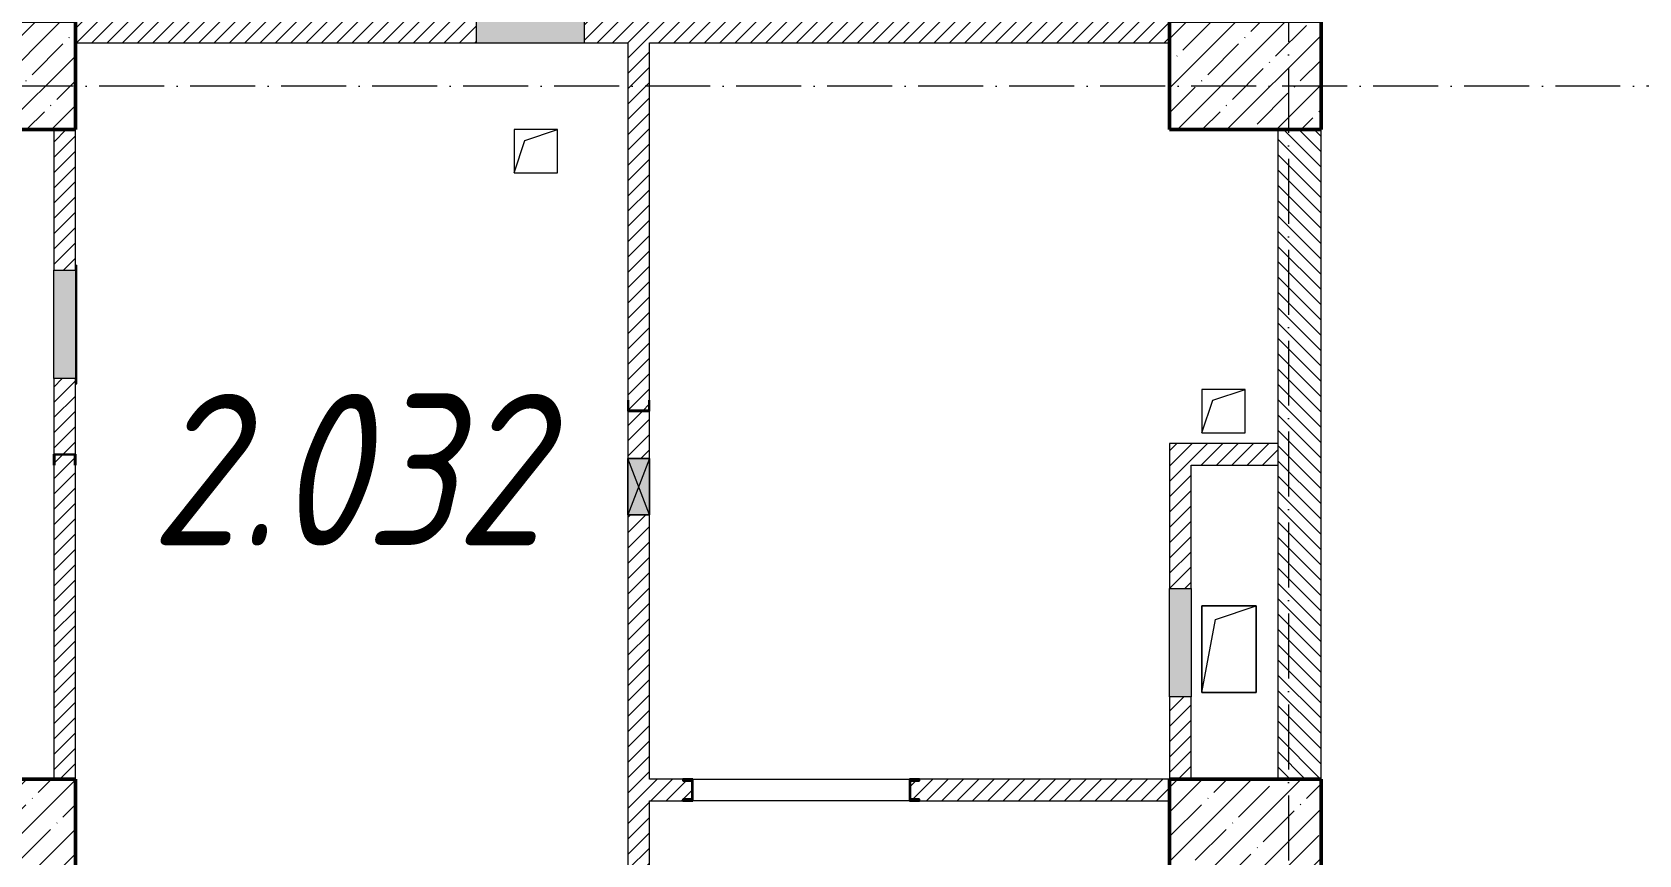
# Model space of a CAD drawing. Header units: millimetres. Extents: x -12989 to 629078, y -109036 to 555275.
# Drawn here: x 126560 to 133976, y 123245 to 127045 of the extents above; entities that cross this region are included whole.
import ezdxf

# ---------------------------------------------------------------- set-up
doc = ezdxf.new("R2010")
doc.units = ezdxf.units.MM
doc.linetypes.add('50_200_ШТРИХ_1Т_ш5_п1_п1_', pattern=[700, 500, -100, 0, -100])
for name, color, linetype, lineweight in [('A-DETL-GENF-OTLN', 7, 'Continuous', 9), ('A-FLOR-____-OTLN', 7, 'Continuous', 9), ('A-GENM-____-MCUT', 7, 'Continuous', 25), ('A-GENM-____-OTLN', 7, 'Continuous', 9), ('A-GENM-____-OTLN-1', 7, 'Continuous', 25), ('A-GLAZ-____-OTLN', 7, 'Continuous', 9), ('A-WALL-____-MCUT', 7, 'Continuous', 13), ('A-WALL-____-PATT-1', 7, 'Continuous', 9), ('A-WALL-FNSH-MCUT-1', 7, 'Continuous', 9), ('I-WALL-____-OTLN', 7, 'Continuous', 9), ('S-COLS-____-MCUT', 7, 'Continuous', 50), ('S-COLS-____-OTLN', 7, 'Continuous', 9), ('S-GRID-____-OTLN-1', 7, '50_200_ШТРИХ_1Т_ш5_п1_п1_', 9), ('Марки помещений', 7, 'Continuous', 9)]:
    doc.layers.add(name, color=color, linetype=linetype, lineweight=lineweight)
doc.layers.add('A-GLAZ-____-OTLN-1', color=7, linetype='Continuous', lineweight=9, true_color=0xc0c0c0)
doc.styles.add('ISOCPEUR_I_2', font='isocpeui.ttf', dxfattribs={"width": 0.85, "height": 2.3})
pattern_1 = [(45, (43259.71, 63713.66), (-35.35534, 35.35534), [])]

# ---------------------------------------------------------------- blocks, each defined once
blk = doc.blocks.new('BSC_Колонна _Прямоугольная - 500х700-V107-АР1_План отверстий 2 этажа в осях 1-64_Ю-ЯЯ')
at = {"layer": 'S-COLS-____-OTLN'}
h = blk.add_hatch(dxfattribs=at)
h.set_pattern_fill('FP_120', color=256, style=0, pattern_type=2)
h.set_pattern_definition([(315, (-63131.04, 83150), (114.04925, 114.04925), []), (315, (-63131.04, 83035.95), (114.04925, 114.04925), [201.613, -40.323, 3.353, -36.97])])
h.paths.add_polyline_path([(-250, 350), (-250, -350), (250, -350), (250, 350)], flags=0)
at = {"layer": 'S-COLS-____-MCUT'}
for p, q in [((250, 350), (-250, 350)), ((-250, 350), (-250, -350)), ((250, -350), (250, 350)), ((-250, -350), (250, -350))]:
    blk.add_line(p, q, dxfattribs=at)
blk = doc.blocks.new('BSC_Колонна _Прямоугольная - 500х700-V125-АР1_План отверстий 2 этажа в осях 1-64_Ю-ЯЯ')
at = {"layer": 'S-COLS-____-OTLN'}
h = blk.add_hatch(dxfattribs=at)
h.set_pattern_fill('FP_138', color=256, style=0, pattern_type=2)
h.set_pattern_definition([(315, (-63131.04, 88900), (114.04925, 114.04925), []), (315, (-63131.04, 88785.95), (114.04925, 114.04925), [201.613, -40.323, 3.353, -36.97])])
h.paths.add_polyline_path([(-250, 350), (-250, -350), (250, -350), (250, 350)], flags=0)
at = {"layer": 'S-COLS-____-MCUT'}
for p, q in [((250, 350), (-250, 350)), ((-250, 350), (-250, -350)), ((250, -350), (250, 350)), ((-250, -350), (250, -350))]:
    blk.add_line(p, q, dxfattribs=at)
blk = doc.blocks.new('BSC_Колонна _Прямоугольная - 500х700-V127-АР1_План отверстий 2 этажа в осях 1-64_Ю-ЯЯ')
at = {"layer": 'S-COLS-____-OTLN'}
h = blk.add_hatch(dxfattribs=at)
h.set_pattern_fill('FP_140', color=256, style=0, pattern_type=2)
h.set_pattern_definition([(315, (-59631.04, 83150), (114.04925, 114.04925), []), (315, (-59631.04, 83035.95), (114.04925, 114.04925), [201.613, -40.323, 3.353, -36.97])])
h.paths.add_polyline_path([(-250, 350), (-250, -350), (250, -350), (250, 350)], flags=0)
at = {"layer": 'S-COLS-____-MCUT'}
for p, q in [((250, 350), (-250, 350)), ((-250, 350), (-250, -350)), ((250, -350), (250, 350)), ((-250, -350), (250, -350))]:
    blk.add_line(p, q, dxfattribs=at)
blk = doc.blocks.new('BSC_Колонна _Прямоугольная - 500х700-V128-АР1_План отверстий 2 этажа в осях 1-64_Ю-ЯЯ')
at = {"layer": 'S-COLS-____-OTLN'}
h = blk.add_hatch(dxfattribs=at)
h.set_pattern_fill('FP_141', color=256, style=0, pattern_type=2)
h.set_pattern_definition([(315, (-59631.04, 88900), (114.04925, 114.04925), []), (315, (-59631.04, 88785.95), (114.04925, 114.04925), [201.613, -40.323, 3.353, -36.97])])
h.paths.add_polyline_path([(-250, 350), (-250, -350), (250, -350), (250, 350)], flags=0)
at = {"layer": 'S-COLS-____-MCUT'}
for p, q in [((250, 350), (-250, 350)), ((-250, 350), (-250, -350)), ((250, -350), (250, 350)), ((-250, -350), (250, -350))]:
    blk.add_line(p, q, dxfattribs=at)
blk = doc.blocks.new('154_Стойка_СКБ_Швеллер - СМ-2180_100-28278414-АР1_План отверстий 2 этажа в осях 1-64_Ю-ЯЯ')
at = {"layer": 'A-GENM-____-MCUT'}
for p, q in [((171, 50), (125, 50)), ((125, 50), (125, -50)), ((129.5, 42.4), (171, 42.4)), ((129.5, -42.4), (129.5, 42.4)), ((171, 42.4), (171, 50)), ((125, -50), (171, -50)), ((171, -42.4), (129.5, -42.4)), ((171, -50), (171, -42.4))]:
    blk.add_line(p, q, dxfattribs=at)
blk = doc.blocks.new('154_Фахверк_СКБ_Швеллер - Тип_100_3960-28333271-АР1_План отверстий 2 этажа в осях 1-64_Ю-ЯЯ')
at = {"layer": 'A-GENM-____-MCUT'}
for p, q in [((125, 50), (175, 50)), ((125, -50), (125, 50)), ((128, 47), (128, -47)), ((175, 47), (128, 47)), ((175, 50), (175, 47)), ((175, -50), (125, -50)), ((128, -47), (175, -47)), ((175, -47), (175, -50))]:
    blk.add_line(p, q, dxfattribs=at)
blk = doc.blocks.new('154_Фахверк_СКБ_Швеллер - Тип_100_3960-28331862-АР1_План отверстий 2 этажа в осях 1-64_Ю-ЯЯ')
at = {"layer": 'A-GENM-____-MCUT'}
for p, q in [((175, 50), (125, 50)), ((125, 50), (125, -50)), ((128, 47), (175, 47)), ((128, -47), (128, 47)), ((175, 47), (175, 50)), ((125, -50), (175, -50)), ((175, -47), (128, -47)), ((175, -50), (175, -47))]:
    blk.add_line(p, q, dxfattribs=at)
blk = doc.blocks.new('AR_Отверстие Ниша - Лючок-32405315-АР1_План отверстий 2 этажа в осях 1-64_Ю-ЯЯ')
at = {"layer": 'A-GLAZ-____-OTLN'}
blk.add_hatch(color=256, dxfattribs=at).paths.add_polyline_path([(-250, -50), (250, -50), (250, 50), (-250, 50)], flags=0)
for p, q in [((-250, 50), (250, 50)), ((-250, -50), (-250, 50)), ((250, 50), (250, -50)), ((250, -50), (-250, -50))]:
    blk.add_line(p, q, dxfattribs=at)
blk = doc.blocks.new('AR_Отверстие Ниша - Лючок-32401869-АР1_План отверстий 2 этажа в осях 1-64_Ю-ЯЯ')
at = {"layer": 'A-GLAZ-____-OTLN'}
blk.add_hatch(color=256, dxfattribs=at).paths.add_polyline_path([(250, 50), (-250, 50), (-250, -50), (250, -50)], flags=0)
for p, q in [((-250, 50), (250, 50)), ((-250, -50), (-250, 50)), ((250, 50), (250, -50)), ((250, -50), (-250, -50))]:
    blk.add_line(p, q, dxfattribs=at)
blk = doc.blocks.new('Л_Общий_Лючок - Лючок-29741473-АР1_План отверстий 2 этажа в осях 1-64_Ю-ЯЯ')
at = {"layer": 'A-GLAZ-____-OTLN-1'}
blk.add_hatch(color=256, dxfattribs=at).paths.add_polyline_path([(-24, -6), (524, -6), (524, 0), (-24, 0)], flags=0)
at = {"layer": 'A-GLAZ-____-OTLN'}
for p, q in [((-24, 0), (-24, -6)), ((524, 0), (524, -6)), ((-24, -6), (524, -6))]:
    blk.add_line(p, q, dxfattribs=at)
blk = doc.blocks.new('AR_Отверстие Ниша - Лючок-32401897-АР1_План отверстий 2 этажа в осях 1-64_Ю-ЯЯ')
at = {"layer": 'A-GLAZ-____-OTLN'}
blk.add_hatch(color=256, dxfattribs=at).paths.add_polyline_path([(250, -50), (250, 50), (-250, 50), (-250, -50), (-158, -50)], flags=0)
for p, q in [((250, 50), (-250, 50)), ((-250, 50), (-250, -50)), ((250, -50), (250, 50)), ((-250, -50), (250, -50))]:
    blk.add_line(p, q, dxfattribs=at)
blk = doc.blocks.new('AR_Отверстие прямоугольное _в плите_ - AR_Отверстие прямоугольное _в плите_-30459207-АР1_План отверстий 2 этажа в осях 1-64_Ю-ЯЯ')
at = {"layer": 'A-GENM-____-OTLN'}
for p, q in [((100, 100), (-100, 100)), ((-100, 100), (-100, -100)), ((-50, 50), (100, 100)), ((100, -100), (100, 100)), ((-100, -100), (-50, 50)), ((-100, -100), (100, -100))]:
    blk.add_line(p, q, dxfattribs=at)
blk = doc.blocks.new('AR_Отверстие прямоугольное _в плите_ - AR_Отверстие прямоугольное _в плите_-30459204-АР1_План отверстий 2 этажа в осях 1-64_Ю-ЯЯ')
at = {"layer": 'A-GENM-____-OTLN'}
for p, q in [((125, 200), (-125, 200)), ((-125, 200), (-125, -200)), ((-62.5, 137.5), (125, 200)), ((125, -200), (125, 200)), ((-125, -200), (-62.5, 137.5)), ((-125, -200), (125, -200))]:
    blk.add_line(p, q, dxfattribs=at)
blk = doc.blocks.new('AR_Отверстие прямоугольное _в стене__БезПР - AR_Отверстие прямоугольное _в стене__БезПР-36789349-АР1_План отверстий 2 этажа в осях 1-64_Ю-ЯЯ')
at = {"layer": 'A-GLAZ-____-OTLN'}
blk.add_hatch(color=256, dxfattribs=at).paths.add_polyline_path([(130, 50), (-130, 50), (-130, -50), (130, -50)], flags=0)
at = {"layer": 'A-DETL-GENF-OTLN'}
for p, q in [((-130, -50), (-130, 50)), ((-130, 50), (130, 50)), ((130, 50), (-130, -50)), ((-130, 50), (130, -50)), ((130, 50), (-130, 50)), ((-130, 50), (-130, -50)), ((130, 50), (130, -50)), ((130, -50), (130, 50)), ((130, -50), (-130, -50)), ((-130, -50), (130, -50))]:
    blk.add_line(p, q, dxfattribs=at)
at = {"layer": 'A-GLAZ-____-OTLN'}
blk.add_line((130, 50), (-130, 50), dxfattribs=at)
blk = doc.blocks.new('2этаж')
at = {"layer": 'S-GRID-____-OTLN-1', "color": 251, "ltscale": 0.6, "true_color": 0x636466}
for p, q in [((73508.3, 549908.8), (73508.3, 498997)), ((88482.7, 522097), (-20260.4, 522097))]:
    blk.add_line(p, q, dxfattribs=at)

msp = doc.modelspace()

# ---------------------------------------------------------------- hatches: boundary and pattern name
at = {"layer": 'A-WALL-____-PATT-1'}
h = msp.add_hatch(dxfattribs=at)
h.set_pattern_fill('FP_5', color=256, style=0, pattern_type=2)
h.set_pattern_definition(pattern_1)
h.paths.add_polyline_path([(131809.7115, 126994.7006), (131809.7115, 127094.7006), (129109.7115, 127094.7006), (129109.7115, 126994.7006), (131619.5637, 126994.7006)], flags=0)
h.paths.add_polyline_path([(128609.7115, 126994.7006), (128609.7115, 127094.7006), (126759.7115, 127094.7006), (126759.7115, 126994.7006), (128084.5624, 126994.7006)], flags=0)
h = msp.add_hatch(dxfattribs=at)
h.set_pattern_fill('FP_5', color=256, style=0, pattern_type=2)
h.set_pattern_definition(pattern_1)
h.paths.add_polyline_path([(129409.7115, 119094.7006), (129409.7115, 121094.7006), (129309.7115, 121094.7006), (129309.7115, 119094.7006)], flags=0)
h.paths.add_polyline_path([(129312.7115, 121097.7006), (129406.7115, 121097.7006), (129406.7115, 121144.7006), (129409.7115, 121144.7006), (129409.7115, 124814.7006), (129309.7115, 124814.7006), (129309.7115, 121144.7006), (129312.7115, 121144.7006)], flags=0)
h.paths.add_polyline_path([(129366.1821, 125074.7006), (129409.7115, 125074.7006), (129409.7115, 125294.7006), (129309.7115, 125294.7006), (129309.7115, 125074.7006), (129312.7115, 125074.7006)], flags=0)
h.paths.add_polyline_path([(129359.6232, 125297.7006), (129406.7115, 125297.7006), (129406.7115, 125344.7006), (129409.7115, 125344.7006), (129409.7115, 126994.7006), (129309.7115, 126994.7006), (129309.7115, 125344.7006), (129312.7115, 125344.7006), (129312.7115, 125297.7006)], flags=0)
h = msp.add_hatch(dxfattribs=at)
h.set_pattern_fill('FP_5', color=256, style=0, pattern_type=2)
h.set_pattern_definition(pattern_1)
h.paths.add_polyline_path([(126659.7115, 123594.7006), (126759.7115, 123594.7006), (126759.7115, 125044.7006), (126756.7115, 125044.7006), (126756.7115, 125091.7006), (126662.7115, 125091.7006), (126662.7115, 125044.7006), (126659.7115, 125044.7006), (126659.7115, 124167.0752)], flags=0)
h.paths.add_polyline_path([(126756.7115, 125094.7006), (126759.7115, 125094.7006), (126759.7115, 125444.7006), (126659.7115, 125444.7006), (126659.7115, 125094.7006), (126662.903, 125094.7006)], flags=0)
h.paths.add_polyline_path([(126659.7115, 125944.7006), (126759.7115, 125944.7006), (126759.7115, 126594.7006), (126659.7115, 126594.7006)], flags=0)
h = msp.add_hatch(dxfattribs=at)
h.set_pattern_fill('FP_6', color=256, style=0, pattern_type=2)
h.set_pattern_definition([(135, (43259.71, 63713.66), (-35.35534, -35.35534), [])])
h.paths.add_polyline_path([(132509.7115, 123594.7006), (132509.7115, 126594.7006), (132309.7115, 126594.7006), (132309.7115, 123594.7006)], flags=0)
h = msp.add_hatch(dxfattribs=at)
h.set_pattern_fill('FP_5', color=256, style=0, pattern_type=2)
h.set_pattern_definition(pattern_1)
h.paths.add_polyline_path([(131809.7115, 123594.7006), (131909.7115, 123594.7006), (131909.7115, 123974.7006), (131809.7115, 123974.7006)], flags=0)
h.paths.add_polyline_path([(131809.7115, 124474.7006), (131909.7115, 124474.7006), (131909.7115, 125144.7006), (131809.7115, 125144.7006)], flags=0)
h = msp.add_hatch(dxfattribs=at)
h.set_pattern_fill('FP_5', color=256, style=0, pattern_type=2)
h.set_pattern_definition(pattern_1)
h.paths.add_polyline_path([(132309.7115, 125044.7006), (132309.7115, 125144.7006), (131909.7115, 125144.7006), (131909.7115, 125044.7006)], flags=0)
h = msp.add_hatch(dxfattribs=at)
h.set_pattern_fill('FP_5', color=256, style=0, pattern_type=2)
h.set_pattern_definition(pattern_1)
h.paths.add_polyline_path([(130655.7115, 123494.7006), (131809.7115, 123494.7006), (131809.7115, 123594.7006), (130655.7115, 123594.7006), (130655.7115, 123587.1006), (130614.2115, 123587.1006), (130614.2115, 123502.3006), (130655.7115, 123502.3006)], flags=0)
h.paths.add_polyline_path([(129409.7115, 123494.7006), (129563.7115, 123494.7006), (129563.7115, 123502.3006), (129605.2115, 123502.3006), (129605.2115, 123587.1006), (129563.7115, 123587.1006), (129563.7115, 123594.7006), (129409.7115, 123594.7006), (129409.7115, 123502.3006)], flags=0)

# ---------------------------------------------------------------- linework, layer by layer
at = {"layer": 'A-FLOR-____-OTLN'}
for p, q in [((131959.7115, 124394.7006), (132209.7115, 124394.7006)), ((131959.7115, 123994.7006), (131959.7115, 124394.7006)), ((132209.7115, 124394.7006), (132209.7115, 123994.7006)), ((132209.7115, 123994.7006), (131959.7115, 123994.7006))]:
    msp.add_line(p, q, dxfattribs=at)
at = {"layer": 'A-WALL-____-MCUT'}
for p, q in [((132309.7115, 126594.7006), (132309.7115, 123594.7006)), ((132509.7115, 123594.7006), (132509.7115, 126594.7006))]:
    msp.add_line(p, q, dxfattribs=at)
at = {"layer": 'A-WALL-FNSH-MCUT-1'}
for p, q in [((126759.7115, 126994.7006), (128609.7115, 126994.7006)), ((129109.7115, 126994.7006), (129309.7115, 126994.7006)), ((129309.7115, 126994.7006), (129309.7115, 125344.7006)), ((129409.7115, 125344.7006), (129409.7115, 126994.7006)), ((129409.7115, 126994.7006), (131809.7115, 126994.7006)), ((126659.7115, 126594.7006), (126659.7115, 125944.7006)), ((126759.7115, 125944.7006), (126759.7115, 126594.7006)), ((126659.7115, 125444.7006), (126659.7115, 125094.7006)), ((126759.7115, 125094.7006), (126759.7115, 125444.7006)), ((129309.7115, 125294.7006), (129309.7115, 125074.7006)), ((129409.7115, 125074.7006), (129409.7115, 125294.7006)), ((131809.7115, 125144.7006), (131809.7115, 124474.7006)), ((132309.7115, 125144.7006), (131809.7115, 125144.7006)), ((126659.7115, 125044.7006), (126659.7115, 123594.7006)), ((126759.7115, 123594.7006), (126759.7115, 125044.7006)), ((131909.7115, 124474.7006), (131909.7115, 125044.7006)), ((131909.7115, 125044.7006), (132309.7115, 125044.7006)), ((129309.7115, 124814.7006), (129309.7115, 123194.7006)), ((129409.7115, 123594.7006), (129409.7115, 124814.7006)), ((131809.7115, 123974.7006), (131809.7115, 123594.7006)), ((131909.7115, 123594.7006), (131909.7115, 123974.7006)), ((129563.7115, 123594.7006), (129409.7115, 123594.7006)), ((131809.7115, 123594.7006), (130655.7115, 123594.7006)), ((129409.7115, 121144.7006), (129409.7115, 123494.7006)), ((129409.7115, 123494.7006), (129563.7115, 123494.7006)), ((130655.7115, 123494.7006), (131809.7115, 123494.7006))]:
    msp.add_line(p, q, dxfattribs=at)
at = {"layer": 'I-WALL-____-OTLN'}
for p, q in [((129609.7115, 123594.7006), (130609.7115, 123594.7006)), ((130609.7115, 123494.7006), (129609.7115, 123494.7006))]:
    msp.add_line(p, q, dxfattribs=at)

# ---------------------------------------------------------------- block references
msp.add_blockref('2этаж', (58851.3748, -395302.2823))
at = {"layer": 'A-GENM-____-OTLN'}
for name, p in [('AR_Отверстие прямоугольное _в плите_ - AR_Отверстие прямоугольное _в плите_-30459207-АР1_План отверстий 2 этажа в осях 1-64_Ю-ЯЯ', (128884.7423, 126494.7006)), ('AR_Отверстие прямоугольное _в плите_ - AR_Отверстие прямоугольное _в плите_-30459207-АР1_План отверстий 2 этажа в осях 1-64_Ю-ЯЯ', (132059.7115, 125294.4939)), ('AR_Отверстие прямоугольное _в плите_ - AR_Отверстие прямоугольное _в плите_-30459204-АР1_План отверстий 2 этажа в осях 1-64_Ю-ЯЯ', (132084.7115, 124194.7006))]:
    msp.add_blockref(name, p, dxfattribs=at)
at = {"layer": 'A-GENM-____-OTLN-1'}
for name, p, rotation in [('154_Фахверк_СКБ_Швеллер - Тип_100_3960-28331862-АР1_План отверстий 2 этажа в осях 1-64_Ю-ЯЯ', (129359.7115, 125169.7006), 90), ('154_Фахверк_СКБ_Швеллер - Тип_100_3960-28333271-АР1_План отверстий 2 этажа в осях 1-64_Ю-ЯЯ', (126709.7115, 125219.7006), 269.9999999999999), ('154_Стойка_СКБ_Швеллер - СМ-2180_100-28278414-АР1_План отверстий 2 этажа в осях 1-64_Ю-ЯЯ', (129734.7115, 123544.7006), 180)]:
    msp.add_blockref(name, p, dxfattribs=dict(at, rotation=rotation))
msp.add_blockref('154_Стойка_СКБ_Швеллер - СМ-2180_100-28278414-АР1_План отверстий 2 этажа в осях 1-64_Ю-ЯЯ', (130484.7115, 123544.7006), dxfattribs=at)
at = {"layer": 'A-GLAZ-____-OTLN'}
msp.add_blockref('AR_Отверстие Ниша - Лючок-32401897-АР1_План отверстий 2 этажа в осях 1-64_Ю-ЯЯ', (128859.7115, 127044.7006), dxfattribs=at)
for name, p, rotation in [('AR_Отверстие Ниша - Лючок-32401869-АР1_План отверстий 2 этажа в осях 1-64_Ю-ЯЯ', (126709.7115, 125694.7006), 269.9999999999999), ('Л_Общий_Лючок - Лючок-29741473-АР1_План отверстий 2 этажа в осях 1-64_Ю-ЯЯ', (126759.7115, 125444.7006), 89.9999999999999), ('AR_Отверстие прямоугольное _в стене__БезПР - AR_Отверстие прямоугольное _в стене__БезПР-36789349-АР1_План отверстий 2 этажа в осях 1-64_Ю-ЯЯ', (129359.7115, 124944.7006), 270), ('AR_Отверстие Ниша - Лючок-32405315-АР1_План отверстий 2 этажа в осях 1-64_Ю-ЯЯ', (131859.7115, 124224.7006), 90)]:
    msp.add_blockref(name, p, dxfattribs=dict(at, rotation=rotation))
at = {"layer": 'S-COLS-____-OTLN', "rotation": 89.9999999999999}
for name, p in [('BSC_Колонна _Прямоугольная - 500х700-V107-АР1_План отверстий 2 этажа в осях 1-64_Ю-ЯЯ', (126409.7115, 126844.7006)), ('BSC_Колонна _Прямоугольная - 500х700-V125-АР1_План отверстий 2 этажа в осях 1-64_Ю-ЯЯ', (132159.7115, 126844.7006)), ('BSC_Колонна _Прямоугольная - 500х700-V127-АР1_План отверстий 2 этажа в осях 1-64_Ю-ЯЯ', (126409.7115, 123344.7006)), ('BSC_Колонна _Прямоугольная - 500х700-V128-АР1_План отверстий 2 этажа в осях 1-64_Ю-ЯЯ', (132159.7115, 123344.7006))]:
    msp.add_blockref(name, p, dxfattribs=at)

# ---------------------------------------------------------------- texts
at = {"layer": 'Марки помещений', "insert": (127104.0148, 125373.8927), "char_height": 700, "width": 785.65375, "attachment_point": 1, "style": 'ISOCPEUR_I_2'}
msp.add_mtext('2.032', dxfattribs=at)

doc.saveas('drawing.dxf')
